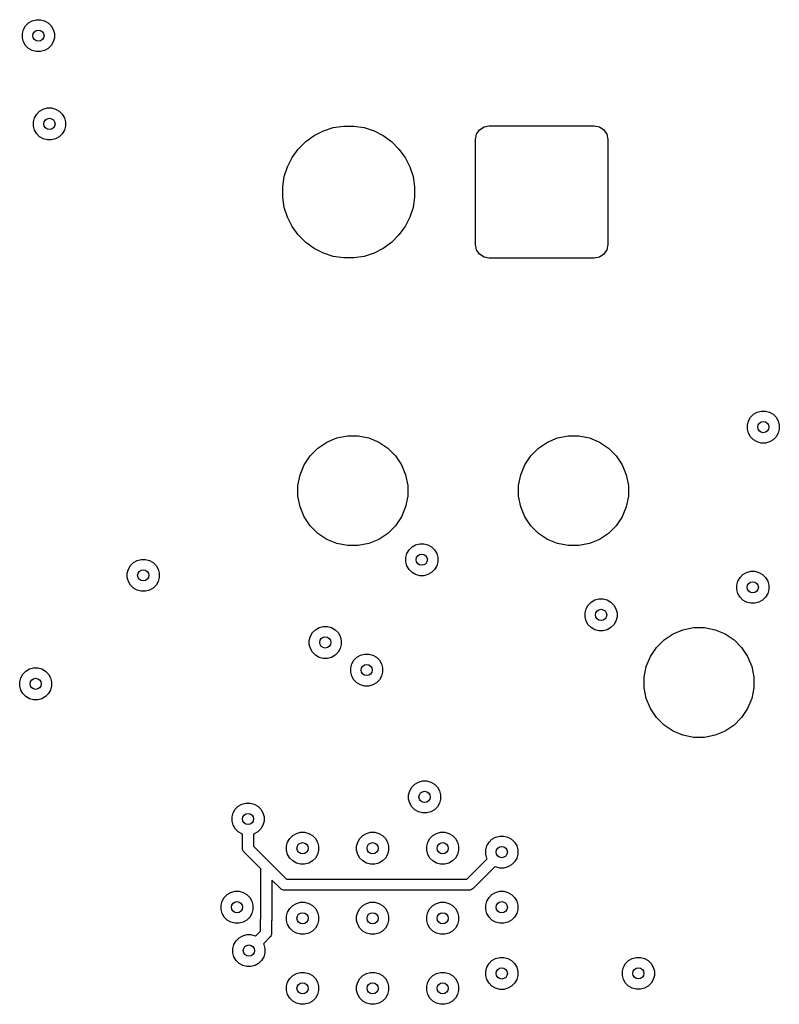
# Model space of a CAD drawing. Header units: inches. Extents: x 5.18 to 7.4, y -4.53 to -3.19.
# Drawn here: x 5.758 to 6.3, y -3.935 to -3.232 of the extents above; entities that cross this region are included whole.
import ezdxf

# ---------------------------------------------------------------- set-up
doc = ezdxf.new("R2010")
doc.units = ezdxf.units.IN
doc.header["$MEASUREMENT"] = 0
doc.layers.add('B.Cu', color=153, linetype='CONTINUOUS', true_color=0x4d7fc4)

msp = doc.modelspace()

# ---------------------------------------------------------------- linework, layer by layer
at = {"layer": 'B.Cu', "linetype": 'CONTINUOUS'}
for p, q in [((5.76678, -3.23314), (5.76968, -3.23236)), ((5.76968, -3.23236), (5.77268, -3.23236)), ((5.77268, -3.23236), (5.77558, -3.23314)), ((5.75978, -3.24226), (5.76056, -3.23936)), ((5.76056, -3.23936), (5.76206, -3.23676)), ((5.76206, -3.23676), (5.76418, -3.23464)), ((5.76418, -3.23464), (5.76678, -3.23314)), ((5.77558, -3.23314), (5.77818, -3.23464)), ((5.77818, -3.23464), (5.7803, -3.23676)), ((5.7803, -3.23676), (5.78181, -3.23936)), ((5.78181, -3.23936), (5.78258, -3.24226)), ((5.75978, -3.24526), (5.75978, -3.24226)), ((5.76056, -3.24816), (5.75978, -3.24526)), ((5.78258, -3.24526), (5.78181, -3.24816)), ((5.78258, -3.24226), (5.78258, -3.24526)), ((5.76206, -3.25076), (5.76056, -3.24816)), ((5.76418, -3.25288), (5.76206, -3.25076)), ((5.76678, -3.25438), (5.76418, -3.25288)), ((5.77818, -3.25288), (5.77558, -3.25438)), ((5.7803, -3.25076), (5.77818, -3.25288)), ((5.78181, -3.24816), (5.7803, -3.25076)), ((5.76968, -3.25516), (5.76678, -3.25438)), ((5.77268, -3.25516), (5.76968, -3.25516)), ((5.77558, -3.25438), (5.77268, -3.25516)), ((5.77465, -3.29613), (5.77755, -3.29535)), ((5.77755, -3.29535), (5.78056, -3.29535)), ((5.78056, -3.29535), (5.78346, -3.29613)), ((5.76765, -3.30525), (5.76843, -3.30235)), ((5.76843, -3.30235), (5.76993, -3.29975)), ((5.76993, -3.29975), (5.77205, -3.29763)), ((5.77205, -3.29763), (5.77465, -3.29613)), ((5.78346, -3.29613), (5.78606, -3.29763)), ((5.78606, -3.29763), (5.78818, -3.29975)), ((5.78818, -3.29975), (5.78968, -3.30235)), ((5.78968, -3.30235), (5.79046, -3.30525)), ((5.76765, -3.30825), (5.76765, -3.30525)), ((5.76843, -3.31115), (5.76765, -3.30825)), ((5.79046, -3.30825), (5.78968, -3.31115)), ((5.79046, -3.30525), (5.79046, -3.30825)), ((5.97452, -3.31169), (5.98157, -3.3094)), ((5.98157, -3.3094), (5.98889, -3.30824)), ((5.98889, -3.30824), (5.99631, -3.30824)), ((5.99631, -3.30824), (6.00363, -3.3094)), ((6.00363, -3.3094), (6.01068, -3.31169)), ((6.08603, -3.31097), (6.08923, -3.30884)), ((6.08923, -3.30884), (6.09299, -3.30809)), ((6.09299, -3.30809), (6.1678, -3.30809)), ((6.1678, -3.30809), (6.17156, -3.30884)), ((6.17156, -3.30884), (6.17476, -3.31097)), ((5.76993, -3.31375), (5.76843, -3.31115)), ((5.77205, -3.31588), (5.76993, -3.31375)), ((5.77465, -3.31738), (5.77205, -3.31588)), ((5.78606, -3.31588), (5.78346, -3.31738)), ((5.78818, -3.31375), (5.78606, -3.31588)), ((5.78968, -3.31115), (5.78818, -3.31375)), ((5.96192, -3.31941), (5.96791, -3.31505)), ((5.96791, -3.31505), (5.97452, -3.31169)), ((6.01068, -3.31169), (6.01728, -3.31505)), ((6.01728, -3.31505), (6.02328, -3.31941)), ((6.08315, -3.31793), (6.0839, -3.31417)), ((6.0839, -3.31417), (6.08603, -3.31097)), ((6.17476, -3.31097), (6.17689, -3.31417)), ((6.17689, -3.31417), (6.17764, -3.31793)), ((5.77755, -3.31815), (5.77465, -3.31738)), ((5.78056, -3.31815), (5.77755, -3.31815)), ((5.78346, -3.31738), (5.78056, -3.31815)), ((5.95667, -3.32465), (5.96192, -3.31941)), ((6.02328, -3.31941), (6.02852, -3.32465)), ((6.08315, -3.39274), (6.08315, -3.31793)), ((6.17764, -3.31793), (6.17764, -3.39274)), ((5.94895, -3.33726), (5.95232, -3.33065)), ((5.95232, -3.33065), (5.95667, -3.32465)), ((6.02852, -3.32465), (6.03288, -3.33065)), ((6.03288, -3.33065), (6.03625, -3.33726)), ((5.94666, -3.34431), (5.94895, -3.33726)), ((6.03625, -3.33726), (6.03854, -3.34431)), ((5.9455, -3.35163), (5.94666, -3.34431)), ((6.03854, -3.34431), (6.0397, -3.35163)), ((5.9455, -3.35904), (5.9455, -3.35163)), ((6.0397, -3.35163), (6.0397, -3.35904)), ((5.94666, -3.36636), (5.9455, -3.35904)), ((6.0397, -3.35904), (6.03854, -3.36636)), ((5.94895, -3.37341), (5.94666, -3.36636)), ((6.03854, -3.36636), (6.03625, -3.37341)), ((5.95232, -3.38002), (5.94895, -3.37341)), ((5.95667, -3.38602), (5.95232, -3.38002)), ((6.03288, -3.38002), (6.02852, -3.38602)), ((6.03625, -3.37341), (6.03288, -3.38002)), ((5.96192, -3.39126), (5.95667, -3.38602)), ((6.02852, -3.38602), (6.02328, -3.39126)), ((5.96791, -3.39562), (5.96192, -3.39126)), ((6.02328, -3.39126), (6.01728, -3.39562)), ((6.0839, -3.3965), (6.08315, -3.39274)), ((6.17764, -3.39274), (6.17689, -3.3965)), ((5.97452, -3.39898), (5.96791, -3.39562)), ((5.98157, -3.40127), (5.97452, -3.39898)), ((6.01068, -3.39898), (6.00363, -3.40127)), ((6.01728, -3.39562), (6.01068, -3.39898)), ((6.08603, -3.3997), (6.0839, -3.3965)), ((6.08923, -3.40183), (6.08603, -3.3997)), ((6.17476, -3.3997), (6.17156, -3.40183)), ((6.17689, -3.3965), (6.17476, -3.3997)), ((5.98889, -3.40243), (5.98157, -3.40127)), ((5.99631, -3.40243), (5.98889, -3.40243)), ((6.00363, -3.40127), (5.99631, -3.40243)), ((6.09299, -3.40258), (6.08923, -3.40183)), ((6.1678, -3.40258), (6.09299, -3.40258)), ((6.17156, -3.40183), (6.1678, -3.40258)), ((6.28154, -3.51401), (6.28414, -3.51251)), ((6.28414, -3.51251), (6.28704, -3.51173)), ((6.28704, -3.51173), (6.29004, -3.51173)), ((6.29004, -3.51173), (6.29294, -3.51251)), ((6.29294, -3.51251), (6.29554, -3.51401)), ((6.27714, -3.52163), (6.27792, -3.51873)), ((6.27792, -3.51873), (6.27942, -3.51613)), ((6.27942, -3.51613), (6.28154, -3.51401)), ((6.29554, -3.51401), (6.29767, -3.51613)), ((6.29767, -3.51613), (6.29917, -3.51873)), ((6.29917, -3.51873), (6.29995, -3.52163)), ((6.27714, -3.52463), (6.27714, -3.52163)), ((6.27792, -3.52753), (6.27714, -3.52463)), ((6.27942, -3.53013), (6.27792, -3.52753)), ((6.29917, -3.52753), (6.29767, -3.53013)), ((6.29995, -3.52463), (6.29917, -3.52753)), ((6.29995, -3.52163), (6.29995, -3.52463)), ((5.97061, -3.53813), (5.97703, -3.53384)), ((5.97703, -3.53384), (5.98416, -3.53089)), ((5.98416, -3.53089), (5.99173, -3.52938)), ((5.99173, -3.52938), (5.99945, -3.52938)), ((5.99945, -3.52938), (6.00702, -3.53089)), ((6.00702, -3.53089), (6.01415, -3.53384)), ((6.01415, -3.53384), (6.02057, -3.53813)), ((6.12809, -3.53813), (6.13451, -3.53384)), ((6.13451, -3.53384), (6.14164, -3.53089)), ((6.14164, -3.53089), (6.14921, -3.52938)), ((6.14921, -3.52938), (6.15693, -3.52938)), ((6.15693, -3.52938), (6.1645, -3.53089)), ((6.1645, -3.53089), (6.17163, -3.53384)), ((6.17163, -3.53384), (6.17805, -3.53813)), ((6.28154, -3.53225), (6.27942, -3.53013)), ((6.28414, -3.53375), (6.28154, -3.53225)), ((6.28704, -3.53453), (6.28414, -3.53375)), ((6.29004, -3.53453), (6.28704, -3.53453)), ((6.29294, -3.53375), (6.29004, -3.53453)), ((6.29554, -3.53225), (6.29294, -3.53375)), ((6.29767, -3.53013), (6.29554, -3.53225)), ((5.96516, -3.54359), (5.97061, -3.53813)), ((6.02057, -3.53813), (6.02602, -3.54359)), ((6.12264, -3.54359), (6.12809, -3.53813)), ((6.17805, -3.53813), (6.1835, -3.54359)), ((5.96087, -3.55), (5.96516, -3.54359)), ((6.02602, -3.54359), (6.03031, -3.55)), ((6.11835, -3.55), (6.12264, -3.54359)), ((6.1835, -3.54359), (6.18779, -3.55)), ((5.95792, -3.55713), (5.96087, -3.55)), ((6.03031, -3.55), (6.03327, -3.55713)), ((6.1154, -3.55713), (6.11835, -3.55)), ((6.18779, -3.55), (6.19075, -3.55713)), ((5.95641, -3.5647), (5.95792, -3.55713)), ((6.03327, -3.55713), (6.03477, -3.5647)), ((6.11389, -3.5647), (6.1154, -3.55713)), ((6.19075, -3.55713), (6.19225, -3.5647)), ((5.95641, -3.57242), (5.95641, -3.5647)), ((6.03477, -3.5647), (6.03477, -3.57242)), ((6.11389, -3.57242), (6.11389, -3.5647)), ((6.19225, -3.5647), (6.19225, -3.57242)), ((5.95792, -3.57999), (5.95641, -3.57242)), ((6.03477, -3.57242), (6.03327, -3.57999)), ((6.1154, -3.57999), (6.11389, -3.57242)), ((6.19225, -3.57242), (6.19075, -3.57999)), ((5.96087, -3.58712), (5.95792, -3.57999)), ((6.03327, -3.57999), (6.03031, -3.58712)), ((6.11835, -3.58712), (6.1154, -3.57999)), ((6.19075, -3.57999), (6.18779, -3.58712)), ((5.96516, -3.59354), (5.96087, -3.58712)), ((6.03031, -3.58712), (6.02602, -3.59354)), ((6.12264, -3.59354), (6.11835, -3.58712)), ((6.18779, -3.58712), (6.1835, -3.59354)), ((5.97061, -3.599), (5.96516, -3.59354)), ((6.02602, -3.59354), (6.02057, -3.599)), ((6.12809, -3.599), (6.12264, -3.59354)), ((6.1835, -3.59354), (6.17805, -3.599)), ((5.97703, -3.60328), (5.97061, -3.599)), ((5.98416, -3.60624), (5.97703, -3.60328)), ((6.01415, -3.60328), (6.00702, -3.60624)), ((6.02057, -3.599), (6.01415, -3.60328)), ((6.13451, -3.60328), (6.12809, -3.599)), ((6.14164, -3.60624), (6.13451, -3.60328)), ((6.17163, -3.60328), (6.1645, -3.60624)), ((6.17805, -3.599), (6.17163, -3.60328)), ((5.99173, -3.60774), (5.98416, -3.60624)), ((5.99945, -3.60774), (5.99173, -3.60774)), ((6.00702, -3.60624), (5.99945, -3.60774)), ((6.03418, -3.61337), (6.03568, -3.61077)), ((6.03568, -3.61077), (6.0378, -3.60865)), ((6.0378, -3.60865), (6.0404, -3.60715)), ((6.0404, -3.60715), (6.0433, -3.60637)), ((6.0433, -3.60637), (6.0463, -3.60637)), ((6.0463, -3.60637), (6.0492, -3.60715)), ((6.0492, -3.60715), (6.0518, -3.60865)), ((6.0518, -3.60865), (6.05393, -3.61077)), ((6.05393, -3.61077), (6.05543, -3.61337)), ((6.14921, -3.60774), (6.14164, -3.60624)), ((6.15693, -3.60774), (6.14921, -3.60774)), ((6.1645, -3.60624), (6.15693, -3.60774)), ((5.83898, -3.61979), (5.84158, -3.61829)), ((5.84158, -3.61829), (5.84448, -3.61752)), ((5.84448, -3.61752), (5.84749, -3.61752)), ((5.84749, -3.61752), (5.85039, -3.61829)), ((5.85039, -3.61829), (5.85299, -3.61979)), ((6.0334, -3.61627), (6.03418, -3.61337)), ((6.0334, -3.61928), (6.0334, -3.61627)), ((6.05543, -3.61337), (6.0562, -3.61627)), ((6.0562, -3.61627), (6.0562, -3.61928)), ((5.83458, -3.62742), (5.83536, -3.62452)), ((5.83536, -3.62452), (5.83686, -3.62192)), ((5.83686, -3.62192), (5.83898, -3.61979)), ((5.85299, -3.61979), (5.85511, -3.62192)), ((5.85511, -3.62192), (5.85661, -3.62452)), ((5.85661, -3.62452), (5.85739, -3.62742)), ((6.03418, -3.62218), (6.0334, -3.61928)), ((6.03568, -3.62478), (6.03418, -3.62218)), ((6.0378, -3.6269), (6.03568, -3.62478)), ((6.05393, -3.62478), (6.0518, -3.6269)), ((6.05543, -3.62218), (6.05393, -3.62478)), ((6.0562, -3.61928), (6.05543, -3.62218)), ((5.83458, -3.63042), (5.83458, -3.62742)), ((5.83536, -3.63332), (5.83458, -3.63042)), ((5.85739, -3.63042), (5.85661, -3.63332)), ((5.85739, -3.62742), (5.85739, -3.63042)), ((6.0404, -3.6284), (6.0378, -3.6269)), ((6.0433, -3.62918), (6.0404, -3.6284)), ((6.0463, -3.62918), (6.0433, -3.62918)), ((6.0492, -3.6284), (6.0463, -3.62918)), ((6.0518, -3.6269), (6.0492, -3.6284)), ((6.26962, -3.63596), (6.2704, -3.63306)), ((6.2704, -3.63306), (6.2719, -3.63046)), ((6.2719, -3.63046), (6.27402, -3.62834)), ((6.27402, -3.62834), (6.27662, -3.62684)), ((6.27662, -3.62684), (6.27952, -3.62606)), ((6.27952, -3.62606), (6.28252, -3.62606)), ((6.28252, -3.62606), (6.28542, -3.62684)), ((6.28542, -3.62684), (6.28802, -3.62834)), ((6.28802, -3.62834), (6.29015, -3.63046)), ((6.29015, -3.63046), (6.29165, -3.63306)), ((6.29165, -3.63306), (6.29243, -3.63596)), ((5.83686, -3.63592), (5.83536, -3.63332)), ((5.83898, -3.63804), (5.83686, -3.63592)), ((5.84158, -3.63954), (5.83898, -3.63804)), ((5.84448, -3.64032), (5.84158, -3.63954)), ((5.85039, -3.63954), (5.84749, -3.64032)), ((5.85299, -3.63804), (5.85039, -3.63954)), ((5.85511, -3.63592), (5.85299, -3.63804)), ((5.85661, -3.63332), (5.85511, -3.63592)), ((6.26962, -3.63896), (6.26962, -3.63596)), ((6.2704, -3.64186), (6.26962, -3.63896)), ((6.29243, -3.63896), (6.29165, -3.64186)), ((6.29243, -3.63596), (6.29243, -3.63896)), ((5.84749, -3.64032), (5.84448, -3.64032)), ((6.16576, -3.64802), (6.16836, -3.64652)), ((6.16836, -3.64652), (6.17126, -3.64574)), ((6.17126, -3.64574), (6.17426, -3.64574)), ((6.17426, -3.64574), (6.17716, -3.64652)), ((6.17716, -3.64652), (6.17976, -3.64802)), ((6.2719, -3.64446), (6.2704, -3.64186)), ((6.27402, -3.64658), (6.2719, -3.64446)), ((6.27662, -3.64809), (6.27402, -3.64658)), ((6.28802, -3.64658), (6.28542, -3.64809)), ((6.29015, -3.64446), (6.28802, -3.64658)), ((6.29165, -3.64186), (6.29015, -3.64446)), ((6.16135, -3.65564), (6.16213, -3.65274)), ((6.16213, -3.65274), (6.16363, -3.65014)), ((6.16363, -3.65014), (6.16576, -3.64802)), ((6.17976, -3.64802), (6.18188, -3.65014)), ((6.18188, -3.65014), (6.18338, -3.65274)), ((6.18338, -3.65274), (6.18416, -3.65564)), ((6.27952, -3.64886), (6.27662, -3.64809)), ((6.28252, -3.64886), (6.27952, -3.64886)), ((6.28542, -3.64809), (6.28252, -3.64886)), ((6.16135, -3.65865), (6.16135, -3.65564)), ((6.16213, -3.66155), (6.16135, -3.65865)), ((6.18416, -3.65865), (6.18338, -3.66155)), ((6.18416, -3.65564), (6.18416, -3.65865)), ((5.96678, -3.66983), (5.9689, -3.66771)), ((5.9689, -3.66771), (5.9715, -3.66621)), ((5.9715, -3.66621), (5.9744, -3.66543)), ((5.9744, -3.66543), (5.97741, -3.66543)), ((5.97741, -3.66543), (5.98031, -3.66621)), ((5.98031, -3.66621), (5.98291, -3.66771)), ((5.98291, -3.66771), (5.98503, -3.66983)), ((6.16363, -3.66415), (6.16213, -3.66155)), ((6.16576, -3.66627), (6.16363, -3.66415)), ((6.16836, -3.66777), (6.16576, -3.66627)), ((6.17126, -3.66855), (6.16836, -3.66777)), ((6.17716, -3.66777), (6.17426, -3.66855)), ((6.17976, -3.66627), (6.17716, -3.66777)), ((6.18188, -3.66415), (6.17976, -3.66627)), ((6.18338, -3.66155), (6.18188, -3.66415)), ((6.22408, -3.67065), (6.23121, -3.6677)), ((6.23121, -3.6677), (6.23878, -3.66619)), ((6.23878, -3.66619), (6.2465, -3.66619)), ((6.2465, -3.66619), (6.25407, -3.6677)), ((6.25407, -3.6677), (6.2612, -3.67065)), ((5.9645, -3.67533), (5.96528, -3.67243)), ((5.96528, -3.67243), (5.96678, -3.66983)), ((5.98503, -3.66983), (5.98653, -3.67243)), ((5.98653, -3.67243), (5.98731, -3.67533)), ((6.17426, -3.66855), (6.17126, -3.66855)), ((6.2122, -3.6804), (6.21766, -3.67494)), ((6.21766, -3.67494), (6.22408, -3.67065)), ((6.2612, -3.67065), (6.26761, -3.67494)), ((6.26761, -3.67494), (6.27307, -3.6804)), ((5.9645, -3.67833), (5.9645, -3.67533)), ((5.96528, -3.68123), (5.9645, -3.67833)), ((5.96678, -3.68383), (5.96528, -3.68123)), ((5.98653, -3.68123), (5.98503, -3.68383)), ((5.98731, -3.67833), (5.98653, -3.68123)), ((5.98731, -3.67533), (5.98731, -3.67833)), ((6.20792, -3.68682), (6.2122, -3.6804)), ((6.27307, -3.6804), (6.27736, -3.68682)), ((5.9689, -3.68595), (5.96678, -3.68383)), ((5.9715, -3.68746), (5.9689, -3.68595)), ((5.9744, -3.68823), (5.9715, -3.68746)), ((5.97741, -3.68823), (5.9744, -3.68823)), ((5.98031, -3.68746), (5.97741, -3.68823)), ((5.98291, -3.68595), (5.98031, -3.68746)), ((5.98503, -3.68383), (5.98291, -3.68595)), ((5.99631, -3.68952), (5.99843, -3.68739)), ((5.99843, -3.68739), (6.00103, -3.68589)), ((6.00103, -3.68589), (6.00393, -3.68511)), ((6.00393, -3.68511), (6.00693, -3.68511)), ((6.00693, -3.68511), (6.00983, -3.68589)), ((6.00983, -3.68589), (6.01243, -3.68739)), ((6.01243, -3.68739), (6.01456, -3.68952)), ((6.20496, -3.69395), (6.20792, -3.68682)), ((6.27736, -3.68682), (6.28031, -3.69395)), ((5.76221, -3.69723), (5.76481, -3.69573)), ((5.76481, -3.69573), (5.76771, -3.69496)), ((5.76771, -3.69496), (5.77071, -3.69496)), ((5.77071, -3.69496), (5.77361, -3.69573)), ((5.77361, -3.69573), (5.77621, -3.69723)), ((5.99403, -3.69501), (5.99481, -3.69211)), ((5.99403, -3.69802), (5.99403, -3.69501)), ((5.99481, -3.69211), (5.99631, -3.68952)), ((6.01456, -3.68952), (6.01606, -3.69211)), ((6.01606, -3.69211), (6.01683, -3.69501)), ((6.01683, -3.69501), (6.01683, -3.69802)), ((6.20346, -3.70152), (6.20496, -3.69395)), ((6.28031, -3.69395), (6.28182, -3.70152)), ((5.75781, -3.70486), (5.75859, -3.70196)), ((5.75859, -3.70196), (5.76009, -3.69936)), ((5.76009, -3.69936), (5.76221, -3.69723)), ((5.77621, -3.69723), (5.77834, -3.69936)), ((5.77834, -3.69936), (5.77984, -3.70196)), ((5.77984, -3.70196), (5.78061, -3.70486)), ((5.99481, -3.70092), (5.99403, -3.69802)), ((5.99631, -3.70352), (5.99481, -3.70092)), ((6.01606, -3.70092), (6.01456, -3.70352)), ((6.01683, -3.69802), (6.01606, -3.70092)), ((6.20346, -3.70923), (6.20346, -3.70152)), ((6.28182, -3.70152), (6.28182, -3.70923)), ((5.75781, -3.70786), (5.75781, -3.70486)), ((5.75859, -3.71076), (5.75781, -3.70786)), ((5.78061, -3.70786), (5.77984, -3.71076)), ((5.78061, -3.70486), (5.78061, -3.70786)), ((5.99843, -3.70564), (5.99631, -3.70352)), ((6.00103, -3.70714), (5.99843, -3.70564)), ((6.00393, -3.70792), (6.00103, -3.70714)), ((6.00693, -3.70792), (6.00393, -3.70792)), ((6.00983, -3.70714), (6.00693, -3.70792)), ((6.01243, -3.70564), (6.00983, -3.70714)), ((6.01456, -3.70352), (6.01243, -3.70564)), ((6.20496, -3.7168), (6.20346, -3.70923)), ((6.28182, -3.70923), (6.28031, -3.7168)), ((5.76009, -3.71336), (5.75859, -3.71076)), ((5.76221, -3.71548), (5.76009, -3.71336)), ((5.76481, -3.71698), (5.76221, -3.71548)), ((5.76771, -3.71776), (5.76481, -3.71698)), ((5.77361, -3.71698), (5.77071, -3.71776)), ((5.77621, -3.71548), (5.77361, -3.71698)), ((5.77834, -3.71336), (5.77621, -3.71548)), ((5.77984, -3.71076), (5.77834, -3.71336)), ((6.20792, -3.72393), (6.20496, -3.7168)), ((6.28031, -3.7168), (6.27736, -3.72393)), ((5.77071, -3.71776), (5.76771, -3.71776)), ((6.2122, -3.73035), (6.20792, -3.72393)), ((6.27736, -3.72393), (6.27307, -3.73035)), ((6.21766, -3.73581), (6.2122, -3.73035)), ((6.27307, -3.73035), (6.26761, -3.73581)), ((6.22408, -3.7401), (6.21766, -3.73581)), ((6.26761, -3.73581), (6.2612, -3.7401)), ((6.23121, -3.74305), (6.22408, -3.7401)), ((6.23878, -3.74455), (6.23121, -3.74305)), ((6.2465, -3.74455), (6.23878, -3.74455)), ((6.25407, -3.74305), (6.2465, -3.74455)), ((6.2612, -3.7401), (6.25407, -3.74305)), ((6.03615, -3.78267), (6.03765, -3.78007)), ((6.03765, -3.78007), (6.03977, -3.77794)), ((6.03977, -3.77794), (6.04237, -3.77644)), ((6.04237, -3.77644), (6.04527, -3.77567)), ((6.04527, -3.77567), (6.04827, -3.77567)), ((6.04827, -3.77567), (6.05117, -3.77644)), ((6.05117, -3.77644), (6.05377, -3.77794)), ((6.05377, -3.77794), (6.0559, -3.78007)), ((6.0559, -3.78007), (6.0574, -3.78267)), ((6.03537, -3.78557), (6.03615, -3.78267)), ((6.03537, -3.78857), (6.03537, -3.78557)), ((6.0574, -3.78267), (6.05817, -3.78557)), ((6.05817, -3.78557), (6.05817, -3.78857)), ((5.91166, -3.79581), (5.91379, -3.79369)), ((5.91379, -3.79369), (5.91639, -3.79219)), ((5.91639, -3.79219), (5.91929, -3.79141)), ((5.91929, -3.79141), (5.92229, -3.79141)), ((5.92229, -3.79141), (5.92519, -3.79219)), ((5.92519, -3.79219), (5.92779, -3.79369)), ((5.92779, -3.79369), (5.92991, -3.79581)), ((6.03615, -3.79147), (6.03537, -3.78857)), ((6.03765, -3.79407), (6.03615, -3.79147)), ((6.03977, -3.79619), (6.03765, -3.79407)), ((6.0559, -3.79407), (6.05377, -3.79619)), ((6.0574, -3.79147), (6.0559, -3.79407)), ((6.05817, -3.78857), (6.0574, -3.79147)), ((5.90939, -3.80131), (5.91016, -3.79841)), ((5.90939, -3.80432), (5.90939, -3.80131)), ((5.91016, -3.79841), (5.91166, -3.79581)), ((5.92991, -3.79581), (5.93141, -3.79841)), ((5.93141, -3.79841), (5.93219, -3.80131)), ((5.93219, -3.80131), (5.93219, -3.80432)), ((6.04237, -3.79769), (6.03977, -3.79619)), ((6.04527, -3.79847), (6.04237, -3.79769)), ((6.04827, -3.79847), (6.04527, -3.79847)), ((6.05117, -3.79769), (6.04827, -3.79847)), ((6.05377, -3.79619), (6.05117, -3.79769)), ((5.91016, -3.80722), (5.90939, -3.80432)), ((5.91166, -3.80982), (5.91016, -3.80722)), ((5.93141, -3.80722), (5.92991, -3.80982)), ((5.93219, -3.80432), (5.93141, -3.80722)), ((5.91379, -3.81194), (5.91166, -3.80982)), ((5.91639, -3.81344), (5.91379, -3.81194)), ((5.91685, -3.81356), (5.91639, -3.81344)), ((5.91685, -3.8238), (5.91685, -3.81356)), ((5.92519, -3.81344), (5.92472, -3.81356)), ((5.92472, -3.81356), (5.92472, -3.82217)), ((5.92779, -3.81194), (5.92519, -3.81344)), ((5.92991, -3.80982), (5.92779, -3.81194)), ((5.95056, -3.81668), (5.95268, -3.81456)), ((5.95268, -3.81456), (5.95528, -3.81306)), ((5.95528, -3.81306), (5.95818, -3.81228)), ((5.95818, -3.81228), (5.96119, -3.81228)), ((5.96119, -3.81228), (5.96409, -3.81306)), ((5.96409, -3.81306), (5.96669, -3.81456)), ((5.96669, -3.81456), (5.96881, -3.81668)), ((6.00056, -3.81668), (6.00268, -3.81456)), ((6.00268, -3.81456), (6.00528, -3.81306)), ((6.00528, -3.81306), (6.00818, -3.81228)), ((6.00818, -3.81228), (6.01119, -3.81228)), ((6.01119, -3.81228), (6.01409, -3.81306)), ((6.01409, -3.81306), (6.01669, -3.81456)), ((6.01669, -3.81456), (6.01881, -3.81668)), ((6.05056, -3.81668), (6.05268, -3.81456)), ((6.05268, -3.81456), (6.05528, -3.81306)), ((6.05528, -3.81306), (6.05818, -3.81228)), ((6.05818, -3.81228), (6.06119, -3.81228)), ((6.06119, -3.81228), (6.06409, -3.81306)), ((6.06409, -3.81306), (6.06669, -3.81456)), ((6.06669, -3.81456), (6.06881, -3.81668)), ((6.09749, -3.81581), (6.10039, -3.81504)), ((6.10039, -3.81504), (6.10339, -3.81504)), ((6.10339, -3.81504), (6.10629, -3.81581)), ((5.92472, -3.82217), (5.94832, -3.84577)), ((5.94828, -3.82218), (5.94906, -3.81928)), ((5.94828, -3.82518), (5.94828, -3.82218)), ((5.94906, -3.81928), (5.95056, -3.81668)), ((5.96881, -3.81668), (5.97031, -3.81928)), ((5.97031, -3.81928), (5.97109, -3.82218)), ((5.97109, -3.82218), (5.97109, -3.82518)), ((5.99828, -3.82218), (5.99906, -3.81928)), ((5.99828, -3.82518), (5.99828, -3.82218)), ((5.99906, -3.81928), (6.00056, -3.81668)), ((6.01881, -3.81668), (6.02031, -3.81928)), ((6.02031, -3.81928), (6.02109, -3.82218)), ((6.02109, -3.82218), (6.02109, -3.82518)), ((6.04828, -3.82218), (6.04906, -3.81928)), ((6.04828, -3.82518), (6.04828, -3.82218)), ((6.04906, -3.81928), (6.05056, -3.81668)), ((6.06881, -3.81668), (6.07031, -3.81928)), ((6.07031, -3.81928), (6.07109, -3.82218)), ((6.07109, -3.82218), (6.07109, -3.82518)), ((6.09049, -3.82494), (6.09127, -3.82204)), ((6.09127, -3.82204), (6.09277, -3.81944)), ((6.09277, -3.81944), (6.09489, -3.81731)), ((6.09489, -3.81731), (6.09749, -3.81581)), ((6.10629, -3.81581), (6.10889, -3.81731)), ((6.10889, -3.81731), (6.11101, -3.81944)), ((6.11101, -3.81944), (6.11251, -3.82204)), ((6.11251, -3.82204), (6.11329, -3.82494)), ((5.91693, -3.82457), (5.91685, -3.8238)), ((5.91751, -3.82599), (5.91693, -3.82457)), ((5.918, -3.82658), (5.91751, -3.82599)), ((5.92991, -3.83849), (5.918, -3.82658)), ((5.94906, -3.82808), (5.94828, -3.82518)), ((5.95056, -3.83068), (5.94906, -3.82808)), ((5.97031, -3.82808), (5.96881, -3.83068)), ((5.97109, -3.82518), (5.97031, -3.82808)), ((5.99906, -3.82808), (5.99828, -3.82518)), ((6.00056, -3.83068), (5.99906, -3.82808)), ((6.02031, -3.82808), (6.01881, -3.83068)), ((6.02109, -3.82518), (6.02031, -3.82808)), ((6.04906, -3.82808), (6.04828, -3.82518)), ((6.05056, -3.83068), (6.04906, -3.82808)), ((6.07031, -3.82808), (6.06881, -3.83068)), ((6.07109, -3.82518), (6.07031, -3.82808)), ((6.09049, -3.82794), (6.09049, -3.82494)), ((6.09127, -3.83084), (6.09049, -3.82794)), ((6.11329, -3.82794), (6.11251, -3.83084)), ((6.11329, -3.82494), (6.11329, -3.82794)), ((5.95268, -3.8328), (5.95056, -3.83068)), ((5.95528, -3.83431), (5.95268, -3.8328)), ((5.95818, -3.83508), (5.95528, -3.83431)), ((5.96119, -3.83508), (5.95818, -3.83508)), ((5.96409, -3.83431), (5.96119, -3.83508)), ((5.96669, -3.8328), (5.96409, -3.83431)), ((5.96881, -3.83068), (5.96669, -3.8328)), ((6.00268, -3.8328), (6.00056, -3.83068)), ((6.00528, -3.83431), (6.00268, -3.8328)), ((6.00818, -3.83508), (6.00528, -3.83431)), ((6.01119, -3.83508), (6.00818, -3.83508)), ((6.01409, -3.83431), (6.01119, -3.83508)), ((6.01669, -3.8328), (6.01409, -3.83431)), ((6.01881, -3.83068), (6.01669, -3.8328)), ((6.05268, -3.8328), (6.05056, -3.83068)), ((6.05528, -3.83431), (6.05268, -3.8328)), ((6.05818, -3.83508), (6.05528, -3.83431)), ((6.06119, -3.83508), (6.05818, -3.83508)), ((6.06409, -3.83431), (6.06119, -3.83508)), ((6.06669, -3.8328), (6.06409, -3.83431)), ((6.06881, -3.83068), (6.06669, -3.8328)), ((6.07699, -3.84577), (6.09151, -3.83125)), ((6.09707, -3.83682), (6.08141, -3.85249)), ((6.09151, -3.83125), (6.09127, -3.83084)), ((6.09749, -3.83706), (6.09707, -3.83682)), ((6.10889, -3.83556), (6.10629, -3.83706)), ((6.11101, -3.83344), (6.10889, -3.83556)), ((6.11251, -3.83084), (6.11101, -3.83344)), ((5.92991, -3.87363), (5.92991, -3.83849)), ((6.10039, -3.83784), (6.09749, -3.83706)), ((6.10339, -3.83784), (6.10039, -3.83784)), ((6.10629, -3.83706), (6.10339, -3.83784)), ((5.94391, -3.85249), (5.93779, -3.84637)), ((5.93779, -3.84637), (5.93779, -3.87448)), ((5.94832, -3.84577), (6.07699, -3.84577)), ((5.90379, -3.85881), (5.90591, -3.85668)), ((5.90591, -3.85668), (5.90851, -3.85518)), ((5.90851, -3.85518), (5.91141, -3.85441)), ((5.91141, -3.85441), (5.91441, -3.85441)), ((5.91441, -3.85441), (5.91731, -3.85518)), ((5.91731, -3.85518), (5.91991, -3.85668)), ((5.91991, -3.85668), (5.92204, -3.85881)), ((5.94451, -3.85298), (5.94391, -3.85249)), ((5.94593, -3.85357), (5.94451, -3.85298)), ((5.94669, -3.85364), (5.94593, -3.85357)), ((6.07862, -3.85364), (5.94669, -3.85364)), ((6.07939, -3.85357), (6.07862, -3.85364)), ((6.08081, -3.85298), (6.07939, -3.85357)), ((6.08141, -3.85249), (6.08081, -3.85298)), ((6.09277, -3.85881), (6.09489, -3.85668)), ((6.09489, -3.85668), (6.09749, -3.85518)), ((6.09749, -3.85518), (6.10039, -3.85441)), ((6.10039, -3.85441), (6.10339, -3.85441)), ((6.10339, -3.85441), (6.10629, -3.85518)), ((6.10629, -3.85518), (6.10889, -3.85668)), ((6.10889, -3.85668), (6.11101, -3.85881)), ((5.90151, -3.86431), (5.90229, -3.86141)), ((5.90151, -3.86731), (5.90151, -3.86431)), ((5.90229, -3.86141), (5.90379, -3.85881)), ((5.92204, -3.85881), (5.92354, -3.86141)), ((5.92354, -3.86141), (5.92432, -3.86431)), ((5.92432, -3.86431), (5.92432, -3.86731)), ((5.95056, -3.86668), (5.95268, -3.86456)), ((5.95268, -3.86456), (5.95528, -3.86306)), ((5.95528, -3.86306), (5.95818, -3.86228)), ((5.95818, -3.86228), (5.96119, -3.86228)), ((5.96119, -3.86228), (5.96409, -3.86306)), ((5.96409, -3.86306), (5.96669, -3.86456)), ((5.96669, -3.86456), (5.96881, -3.86668)), ((6.00056, -3.86668), (6.00268, -3.86456)), ((6.00268, -3.86456), (6.00528, -3.86306)), ((6.00528, -3.86306), (6.00818, -3.86228)), ((6.00818, -3.86228), (6.01119, -3.86228)), ((6.01119, -3.86228), (6.01409, -3.86306)), ((6.01409, -3.86306), (6.01669, -3.86456)), ((6.01669, -3.86456), (6.01881, -3.86668)), ((6.05056, -3.86668), (6.05268, -3.86456)), ((6.05268, -3.86456), (6.05528, -3.86306)), ((6.05528, -3.86306), (6.05818, -3.86228)), ((6.05818, -3.86228), (6.06119, -3.86228)), ((6.06119, -3.86228), (6.06409, -3.86306)), ((6.06409, -3.86306), (6.06669, -3.86456)), ((6.06669, -3.86456), (6.06881, -3.86668)), ((6.09049, -3.86431), (6.09127, -3.86141)), ((6.09049, -3.86731), (6.09049, -3.86431)), ((6.09127, -3.86141), (6.09277, -3.85881)), ((6.11101, -3.85881), (6.11251, -3.86141)), ((6.11251, -3.86141), (6.11329, -3.86431)), ((6.11329, -3.86431), (6.11329, -3.86731)), ((5.90229, -3.87021), (5.90151, -3.86731)), ((5.90379, -3.87281), (5.90229, -3.87021)), ((5.92354, -3.87021), (5.92204, -3.87281)), ((5.92432, -3.86731), (5.92354, -3.87021)), ((5.94828, -3.87218), (5.94906, -3.86928)), ((5.94906, -3.86928), (5.95056, -3.86668)), ((5.96881, -3.86668), (5.97031, -3.86928)), ((5.97031, -3.86928), (5.97109, -3.87218)), ((5.99828, -3.87218), (5.99906, -3.86928)), ((5.99906, -3.86928), (6.00056, -3.86668)), ((6.01881, -3.86668), (6.02031, -3.86928)), ((6.02031, -3.86928), (6.02109, -3.87218)), ((6.04828, -3.87218), (6.04906, -3.86928)), ((6.04906, -3.86928), (6.05056, -3.86668)), ((6.06881, -3.86668), (6.07031, -3.86928)), ((6.07031, -3.86928), (6.07109, -3.87218)), ((6.09127, -3.87021), (6.09049, -3.86731)), ((6.09277, -3.87281), (6.09127, -3.87021)), ((6.11251, -3.87021), (6.11101, -3.87281)), ((6.11329, -3.86731), (6.11251, -3.87021)), ((5.90591, -3.87493), (5.90379, -3.87281)), ((5.90851, -3.87643), (5.90591, -3.87493)), ((5.91141, -3.87721), (5.90851, -3.87643)), ((5.91441, -3.87721), (5.91141, -3.87721)), ((5.91731, -3.87643), (5.91441, -3.87721)), ((5.91991, -3.87493), (5.91731, -3.87643)), ((5.92204, -3.87281), (5.91991, -3.87493)), ((5.92972, -3.87467), (5.9298, -3.8739)), ((5.92972, -3.8828), (5.92972, -3.87467)), ((5.9298, -3.8739), (5.92991, -3.87363)), ((5.93771, -3.87525), (5.9376, -3.87552)), ((5.9376, -3.87552), (5.9376, -3.88443)), ((5.93779, -3.87448), (5.93771, -3.87525)), ((5.94828, -3.87518), (5.94828, -3.87218)), ((5.94906, -3.87808), (5.94828, -3.87518)), ((5.95056, -3.88068), (5.94906, -3.87808)), ((5.97031, -3.87808), (5.96881, -3.88068)), ((5.97109, -3.87518), (5.97031, -3.87808)), ((5.97109, -3.87218), (5.97109, -3.87518)), ((5.99828, -3.87518), (5.99828, -3.87218)), ((5.99906, -3.87808), (5.99828, -3.87518)), ((6.00056, -3.88068), (5.99906, -3.87808)), ((6.02031, -3.87808), (6.01881, -3.88068)), ((6.02109, -3.87518), (6.02031, -3.87808)), ((6.02109, -3.87218), (6.02109, -3.87518)), ((6.04828, -3.87518), (6.04828, -3.87218)), ((6.04906, -3.87808), (6.04828, -3.87518)), ((6.05056, -3.88068), (6.04906, -3.87808)), ((6.07031, -3.87808), (6.06881, -3.88068)), ((6.07109, -3.87518), (6.07031, -3.87808)), ((6.07109, -3.87218), (6.07109, -3.87518)), ((6.09489, -3.87493), (6.09277, -3.87281)), ((6.09749, -3.87643), (6.09489, -3.87493)), ((6.10039, -3.87721), (6.09749, -3.87643)), ((6.10339, -3.87721), (6.10039, -3.87721)), ((6.10629, -3.87643), (6.10339, -3.87721)), ((6.10889, -3.87493), (6.10629, -3.87643)), ((6.11101, -3.87281), (6.10889, -3.87493)), ((5.91696, -3.88611), (5.91986, -3.88533)), ((5.91986, -3.88533), (5.92286, -3.88533)), ((5.92286, -3.88533), (5.92576, -3.88611)), ((5.92618, -3.88635), (5.92972, -3.8828)), ((5.93752, -3.8852), (5.93711, -3.8862)), ((5.9376, -3.88443), (5.93752, -3.8852)), ((5.95268, -3.8828), (5.95056, -3.88068)), ((5.95528, -3.88431), (5.95268, -3.8828)), ((5.95818, -3.88508), (5.95528, -3.88431)), ((5.96119, -3.88508), (5.95818, -3.88508)), ((5.96409, -3.88431), (5.96119, -3.88508)), ((5.96669, -3.8828), (5.96409, -3.88431)), ((5.96881, -3.88068), (5.96669, -3.8828)), ((6.00268, -3.8828), (6.00056, -3.88068)), ((6.00528, -3.88431), (6.00268, -3.8828)), ((6.00818, -3.88508), (6.00528, -3.88431)), ((6.01119, -3.88508), (6.00818, -3.88508)), ((6.01409, -3.88431), (6.01119, -3.88508)), ((6.01669, -3.8828), (6.01409, -3.88431)), ((6.01881, -3.88068), (6.01669, -3.8828)), ((6.05268, -3.8828), (6.05056, -3.88068)), ((6.05528, -3.88431), (6.05268, -3.8828)), ((6.05818, -3.88508), (6.05528, -3.88431)), ((6.06119, -3.88508), (6.05818, -3.88508)), ((6.06409, -3.88431), (6.06119, -3.88508)), ((6.06669, -3.8828), (6.06409, -3.88431)), ((6.06881, -3.88068), (6.06669, -3.8828)), ((5.90996, -3.89523), (5.91073, -3.89233)), ((5.91073, -3.89233), (5.91223, -3.88973)), ((5.91223, -3.88973), (5.91436, -3.88761)), ((5.91436, -3.88761), (5.91696, -3.88611)), ((5.92576, -3.88611), (5.92618, -3.88635)), ((5.93645, -3.88721), (5.93174, -3.89192)), ((5.93174, -3.89192), (5.93198, -3.89233)), ((5.93198, -3.89233), (5.93276, -3.89523)), ((5.93694, -3.88662), (5.93645, -3.88721)), ((5.93711, -3.8862), (5.93694, -3.88662)), ((5.90996, -3.89823), (5.90996, -3.89523)), ((5.91073, -3.90113), (5.90996, -3.89823)), ((5.93276, -3.89823), (5.93198, -3.90113)), ((5.93276, -3.89523), (5.93276, -3.89823)), ((5.91223, -3.90373), (5.91073, -3.90113)), ((5.91436, -3.90586), (5.91223, -3.90373)), ((5.91696, -3.90736), (5.91436, -3.90586)), ((5.92836, -3.90586), (5.92576, -3.90736)), ((5.93048, -3.90373), (5.92836, -3.90586)), ((5.93198, -3.90113), (5.93048, -3.90373)), ((6.09127, -3.90865), (6.09277, -3.90605)), ((6.09277, -3.90605), (6.09489, -3.90393)), ((6.09489, -3.90393), (6.09749, -3.90243)), ((6.09749, -3.90243), (6.10039, -3.90165)), ((6.10039, -3.90165), (6.10339, -3.90165)), ((6.10339, -3.90165), (6.10629, -3.90243)), ((6.10629, -3.90243), (6.10889, -3.90393)), ((6.10889, -3.90393), (6.11101, -3.90605)), ((6.11101, -3.90605), (6.11251, -3.90865)), ((6.18874, -3.90859), (6.19024, -3.90599)), ((6.19024, -3.90599), (6.19236, -3.90387)), ((6.19236, -3.90387), (6.19496, -3.90237)), ((6.19496, -3.90237), (6.19786, -3.90159)), ((6.19786, -3.90159), (6.20087, -3.90159)), ((6.20087, -3.90159), (6.20377, -3.90237)), ((6.20377, -3.90237), (6.20637, -3.90387)), ((6.20637, -3.90387), (6.20849, -3.90599)), ((6.20849, -3.90599), (6.20999, -3.90859)), ((5.91986, -3.90813), (5.91696, -3.90736)), ((5.92286, -3.90813), (5.91986, -3.90813)), ((5.92576, -3.90736), (5.92286, -3.90813)), ((5.95268, -3.91456), (5.95528, -3.91306)), ((5.95528, -3.91306), (5.95818, -3.91228)), ((5.95818, -3.91228), (5.96119, -3.91228)), ((5.96119, -3.91228), (5.96409, -3.91306)), ((5.96409, -3.91306), (5.96669, -3.91456)), ((6.00268, -3.91456), (6.00528, -3.91306)), ((6.00528, -3.91306), (6.00818, -3.91228)), ((6.00818, -3.91228), (6.01119, -3.91228)), ((6.01119, -3.91228), (6.01409, -3.91306)), ((6.01409, -3.91306), (6.01669, -3.91456)), ((6.05268, -3.91456), (6.05528, -3.91306)), ((6.05528, -3.91306), (6.05818, -3.91228)), ((6.05818, -3.91228), (6.06119, -3.91228)), ((6.06119, -3.91228), (6.06409, -3.91306)), ((6.06409, -3.91306), (6.06669, -3.91456)), ((6.09049, -3.91155), (6.09127, -3.90865)), ((6.09049, -3.91455), (6.09049, -3.91155)), ((6.11251, -3.90865), (6.11329, -3.91155)), ((6.11329, -3.91155), (6.11329, -3.91455)), ((6.18796, -3.91149), (6.18874, -3.90859)), ((6.18796, -3.91449), (6.18796, -3.91149)), ((6.20999, -3.90859), (6.21077, -3.91149)), ((6.21077, -3.91149), (6.21077, -3.91449)), ((5.94828, -3.92218), (5.94906, -3.91928)), ((5.94906, -3.91928), (5.95056, -3.91668)), ((5.95056, -3.91668), (5.95268, -3.91456)), ((5.96669, -3.91456), (5.96881, -3.91668)), ((5.96881, -3.91668), (5.97031, -3.91928)), ((5.97031, -3.91928), (5.97109, -3.92218)), ((5.99828, -3.92218), (5.99906, -3.91928)), ((5.99906, -3.91928), (6.00056, -3.91668)), ((6.00056, -3.91668), (6.00268, -3.91456)), ((6.01669, -3.91456), (6.01881, -3.91668)), ((6.01881, -3.91668), (6.02031, -3.91928)), ((6.02031, -3.91928), (6.02109, -3.92218)), ((6.04828, -3.92218), (6.04906, -3.91928)), ((6.04906, -3.91928), (6.05056, -3.91668)), ((6.05056, -3.91668), (6.05268, -3.91456)), ((6.06669, -3.91456), (6.06881, -3.91668)), ((6.06881, -3.91668), (6.07031, -3.91928)), ((6.07031, -3.91928), (6.07109, -3.92218)), ((6.09127, -3.91745), (6.09049, -3.91455)), ((6.09277, -3.92005), (6.09127, -3.91745)), ((6.09489, -3.92217), (6.09277, -3.92005)), ((6.11101, -3.92005), (6.10889, -3.92217)), ((6.11251, -3.91745), (6.11101, -3.92005)), ((6.11329, -3.91455), (6.11251, -3.91745)), ((6.18874, -3.91739), (6.18796, -3.91449)), ((6.19024, -3.91999), (6.18874, -3.91739)), ((6.19236, -3.92211), (6.19024, -3.91999)), ((6.20849, -3.91999), (6.20637, -3.92211)), ((6.20999, -3.91739), (6.20849, -3.91999)), ((6.21077, -3.91449), (6.20999, -3.91739)), ((5.94828, -3.92518), (5.94828, -3.92218)), ((5.94906, -3.92808), (5.94828, -3.92518)), ((5.95056, -3.93068), (5.94906, -3.92808)), ((5.97031, -3.92808), (5.96881, -3.93068)), ((5.97109, -3.92518), (5.97031, -3.92808)), ((5.97109, -3.92218), (5.97109, -3.92518)), ((5.99828, -3.92518), (5.99828, -3.92218)), ((5.99906, -3.92808), (5.99828, -3.92518)), ((6.00056, -3.93068), (5.99906, -3.92808)), ((6.02031, -3.92808), (6.01881, -3.93068)), ((6.02109, -3.92518), (6.02031, -3.92808)), ((6.02109, -3.92218), (6.02109, -3.92518)), ((6.04828, -3.92518), (6.04828, -3.92218)), ((6.04906, -3.92808), (6.04828, -3.92518)), ((6.05056, -3.93068), (6.04906, -3.92808)), ((6.07031, -3.92808), (6.06881, -3.93068)), ((6.07109, -3.92518), (6.07031, -3.92808)), ((6.07109, -3.92218), (6.07109, -3.92518)), ((6.09749, -3.92368), (6.09489, -3.92217)), ((6.10039, -3.92445), (6.09749, -3.92368)), ((6.10339, -3.92445), (6.10039, -3.92445)), ((6.10629, -3.92368), (6.10339, -3.92445)), ((6.10889, -3.92217), (6.10629, -3.92368)), ((6.19496, -3.92361), (6.19236, -3.92211)), ((6.19786, -3.92439), (6.19496, -3.92361)), ((6.20087, -3.92439), (6.19786, -3.92439)), ((6.20377, -3.92361), (6.20087, -3.92439)), ((6.20637, -3.92211), (6.20377, -3.92361)), ((5.95268, -3.9328), (5.95056, -3.93068)), ((5.95528, -3.93431), (5.95268, -3.9328)), ((5.95818, -3.93508), (5.95528, -3.93431)), ((5.96119, -3.93508), (5.95818, -3.93508)), ((5.96409, -3.93431), (5.96119, -3.93508)), ((5.96669, -3.9328), (5.96409, -3.93431)), ((5.96881, -3.93068), (5.96669, -3.9328)), ((6.00268, -3.9328), (6.00056, -3.93068)), ((6.00528, -3.93431), (6.00268, -3.9328)), ((6.00818, -3.93508), (6.00528, -3.93431)), ((6.01119, -3.93508), (6.00818, -3.93508)), ((6.01409, -3.93431), (6.01119, -3.93508)), ((6.01669, -3.9328), (6.01409, -3.93431)), ((6.01881, -3.93068), (6.01669, -3.9328)), ((6.05268, -3.9328), (6.05056, -3.93068)), ((6.05528, -3.93431), (6.05268, -3.9328)), ((6.05818, -3.93508), (6.05528, -3.93431)), ((6.06119, -3.93508), (6.05818, -3.93508)), ((6.06409, -3.93431), (6.06119, -3.93508)), ((6.06669, -3.9328), (6.06409, -3.93431)), ((6.06881, -3.93068), (6.06669, -3.9328))]:
    msp.add_line(p, q, dxfattribs=at)
at = {"layer": 'B.Cu'}
for centre in [(5.77118, -3.24376), (5.77906, -3.30675), (6.28854, -3.52313), (6.0448, -3.61778), (5.84598, -3.62892), (6.28102, -3.63746), (6.17276, -3.65715), (5.97591, -3.67683), (6.00543, -3.69652), (5.76921, -3.70636), (6.04677, -3.78707), (5.92079, -3.80281), (5.95969, -3.82368), (6.00969, -3.82368), (6.05969, -3.82368), (6.10189, -3.82644), (5.91291, -3.86581), (6.10189, -3.86581), (5.95969, -3.87368), (6.00969, -3.87368), (6.05969, -3.87368), (5.92136, -3.89673), (6.10189, -3.91305), (6.19936, -3.91299), (5.95969, -3.92368), (6.00969, -3.92368), (6.05969, -3.92368)]:
    msp.add_circle(centre, 0.004, dxfattribs=at)

doc.saveas('drawing.dxf')
